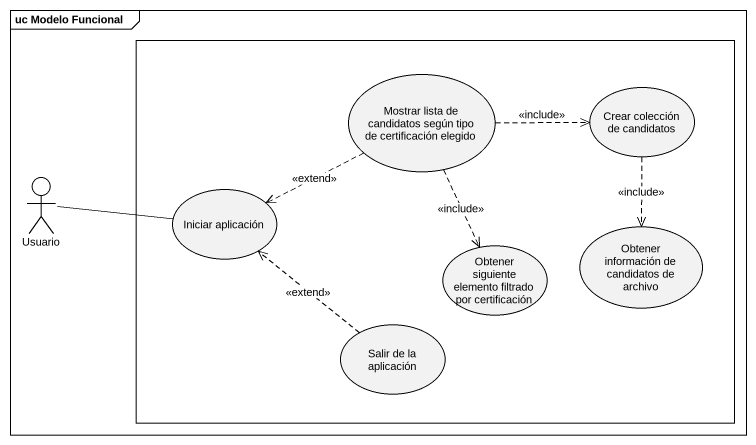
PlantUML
@startuml
mainframe uc Modelo Funcional
rectangle " " as rectangle1 {
  usecase "Mostrar lista de candidatos según tipo de certificación elegido" as Mostrar_lista_de_candidatos
  usecase "Crear colección de candidatos" as Crear_colección_de
  usecase "Iniciar aplicación" as Iniciar_aplicación
  usecase "Obtener información de candidatos de archivo" as Obtener_información_de
  usecase "Obtener siguiente elemento filtrado por certificación" as Obtener_siguiente_elemento
  usecase "Salir de la aplicación" as Salir_de_la_aplicación
}
actor Usuario
Mostrar_lista_de_candidatos .right.> Crear_colección_de : <<include>>
Mostrar_lista_de_candidatos .left.> Iniciar_aplicación : <<extend>>
Mostrar_lista_de_candidatos ..> Obtener_siguiente_elemento : <<include>>
Crear_colección_de ..> Obtener_información_de : <<include>>
Usuario -right- Iniciar_aplicación
Salir_de_la_aplicación .up.> Iniciar_aplicación : <<extend>>
@enduml
